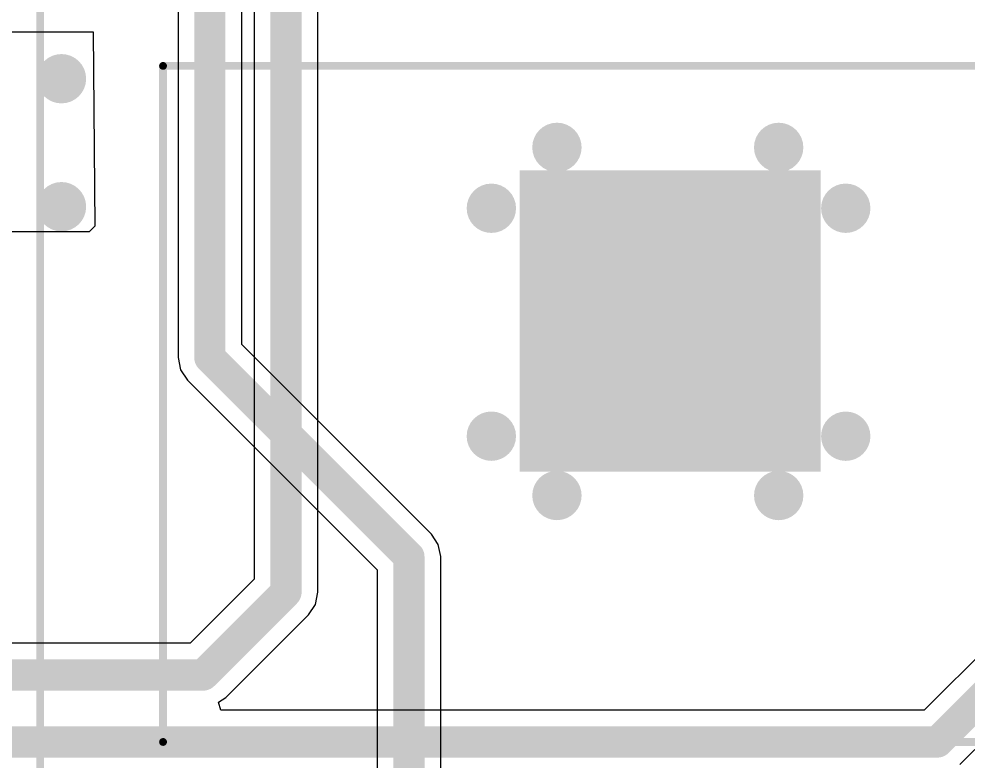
# Model space of a CAD drawing. Header units: inches. Extents: x -0.24 to 5.71, y -0.19 to 1.19.
# Drawn here: x 4.745 to 5.353, y 0.368 to 0.843 of the extents above; entities that cross this region are included whole.
import ezdxf

# ---------------------------------------------------------------- set-up
doc = ezdxf.new("R2010")
doc.units = ezdxf.units.IN
doc.header["$MEASUREMENT"] = 0
for name, color, linetype in [('Bottom Layer', 5, 'Continuous'), ('Bottom Solder', 6, 'Continuous'), ('Top Layer', 1, 'Continuous'), ('Top Overlay', 2, 'Continuous'), ('Top Paste', 8, 'Continuous'), ('Top Solder', 216, 'Continuous'), ('Via Holes', 16, 'Continuous')]:
    doc.layers.add(name, color=color, linetype=linetype)

# ---------------------------------------------------------------- blocks, each defined once
blk = doc.blocks.new('BW16_10')
at = {"layer": 'Top Layer'}
blk.add_hatch(color=1, dxfattribs=at).paths.add_polyline_path([(0.04133, 0.1437), (0.04133, -0.04528), (-0.14764, -0.04528), (-0.14764, 0.1437)])
at = {"layer": 'Top Paste'}
blk.add_hatch(color=8, dxfattribs=at).paths.add_polyline_path([(0.04133, 0.1437), (0.04133, -0.04528), (-0.14764, -0.04528), (-0.14764, 0.1437)])
at = {"layer": 'Top Solder'}
blk.add_hatch(color=216, dxfattribs=at).paths.add_polyline_path([(0.0433, 0.14567), (0.0433, -0.04724), (-0.14961, -0.04724), (-0.14961, 0.14567)])
at = {"layer": 'Top Overlay'}
for points in [[(-0.21653, -0.27559, 0.005, 0.005, 0), (-0.21653, 0.31496, 0.005, 0.005, 0)], [(0.21654, -0.27559, 0.005, 0.005, 0), (0.21654, 0.31496, 0.005, 0.005, 0)], [(0.21654, -0.27559, 0.005, 0.005, 0), (-0.21653, -0.27559, 0.005, 0.005, 0)], [(0.31496, -0.35433, 0.005, 0.005, 0), (-0.31496, -0.35433, 0.005, 0.005, 0)]]:
    blk.add_lwpolyline(points, format="xyseb", dxfattribs=at)
for points in [[(-0.21778, -0.27559, 0.0025, 0.0025, 1), (-0.21528, -0.27559, 0.0025, 0.0025, 1)], [(-0.21778, -0.27559, 0.0025, 0.0025, 1), (-0.21528, -0.27559, 0.0025, 0.0025, 1)], [(0.21529, -0.27559, 0.0025, 0.0025, 1), (0.21779, -0.27559, 0.0025, 0.0025, 1)], [(0.21529, -0.27559, 0.0025, 0.0025, 1), (0.21779, -0.27559, 0.0025, 0.0025, 1)]]:
    blk.add_lwpolyline(points, format="xyseb", close=True, dxfattribs=at)

msp = doc.modelspace()

# ---------------------------------------------------------------- hatches: boundary and pattern name
at = {"layer": 'Bottom Layer'}
h = msp.add_hatch(color=5, dxfattribs=at)
edge = h.paths.add_edge_path()
edge.add_arc((4.77264, 0.80498), 0.01181, 0, 360)
h = msp.add_hatch(color=5, dxfattribs=at)
edge = h.paths.add_edge_path()
edge.add_arc((5.09, 0.761), 0.01181, 0, 360)
h = msp.add_hatch(color=5, dxfattribs=at)
edge = h.paths.add_edge_path()
edge.add_arc((5.23203, 0.76098), 0.01181, 0, 360)
h = msp.add_hatch(color=5, dxfattribs=at)
edge = h.paths.add_edge_path()
edge.add_arc((4.77264, 0.723), 0.01181, 0, 360)
h = msp.add_hatch(color=5, dxfattribs=at)
edge = h.paths.add_edge_path()
edge.add_arc((5.048, 0.722), 0.01181, 0, 360)
h = msp.add_hatch(color=5, dxfattribs=at)
edge = h.paths.add_edge_path()
edge.add_arc((5.275, 0.72201), 0.01181, 0, 360)
h = msp.add_hatch(color=5, dxfattribs=at)
edge = h.paths.add_edge_path()
edge.add_arc((5.04799, 0.576), 0.01181, 0, 360)
h = msp.add_hatch(color=5, dxfattribs=at)
edge = h.paths.add_edge_path()
edge.add_arc((5.275, 0.57598), 0.01181, 0, 360)
h = msp.add_hatch(color=5, dxfattribs=at)
edge = h.paths.add_edge_path()
edge.add_arc((5.09, 0.538), 0.01181, 0, 360)
h = msp.add_hatch(color=5, dxfattribs=at)
edge = h.paths.add_edge_path()
edge.add_arc((5.23205, 0.53799), 0.01181, 0, 360)
at = {"layer": 'Bottom Solder'}
h = msp.add_hatch(color=6, dxfattribs=at)
edge = h.paths.add_edge_path()
edge.add_arc((4.77264, 0.80498), 0.01581, 0, 360)
h = msp.add_hatch(color=6, dxfattribs=at)
edge = h.paths.add_edge_path()
edge.add_arc((5.09, 0.761), 0.01581, 0, 360)
h = msp.add_hatch(color=6, dxfattribs=at)
edge = h.paths.add_edge_path()
edge.add_arc((5.23203, 0.76098), 0.01581, 0, 360)
h = msp.add_hatch(color=6, dxfattribs=at)
edge = h.paths.add_edge_path()
edge.add_arc((4.77264, 0.723), 0.01581, 0, 360)
h = msp.add_hatch(color=6, dxfattribs=at)
edge = h.paths.add_edge_path()
edge.add_arc((5.048, 0.722), 0.01581, 0, 360)
h = msp.add_hatch(color=6, dxfattribs=at)
edge = h.paths.add_edge_path()
edge.add_arc((5.275, 0.72201), 0.01581, 0, 360)
h = msp.add_hatch(color=6, dxfattribs=at)
edge = h.paths.add_edge_path()
edge.add_arc((5.04799, 0.576), 0.01581, 0, 360)
h = msp.add_hatch(color=6, dxfattribs=at)
edge = h.paths.add_edge_path()
edge.add_arc((5.275, 0.57598), 0.01581, 0, 360)
h = msp.add_hatch(color=6, dxfattribs=at)
edge = h.paths.add_edge_path()
edge.add_arc((5.09, 0.538), 0.01581, 0, 360)
h = msp.add_hatch(color=6, dxfattribs=at)
edge = h.paths.add_edge_path()
edge.add_arc((5.23205, 0.53799), 0.01581, 0, 360)
at = {"layer": 'Top Layer'}
h = msp.add_hatch(color=1, dxfattribs=at)
edge = h.paths.add_edge_path()
edge.add_arc((4.77264, 0.80498), 0.01181, 0, 360)
h = msp.add_hatch(color=1, dxfattribs=at)
edge = h.paths.add_edge_path()
edge.add_arc((5.09, 0.761), 0.01181, 0, 360)
h = msp.add_hatch(color=1, dxfattribs=at)
edge = h.paths.add_edge_path()
edge.add_arc((5.23203, 0.76098), 0.01181, 0, 360)
h = msp.add_hatch(color=1, dxfattribs=at)
edge = h.paths.add_edge_path()
edge.add_arc((4.77264, 0.723), 0.01181, 0, 360)
h = msp.add_hatch(color=1, dxfattribs=at)
edge = h.paths.add_edge_path()
edge.add_arc((5.048, 0.722), 0.01181, 0, 360)
h = msp.add_hatch(color=1, dxfattribs=at)
edge = h.paths.add_edge_path()
edge.add_arc((5.275, 0.72201), 0.01181, 0, 360)
h = msp.add_hatch(color=1, dxfattribs=at)
edge = h.paths.add_edge_path()
edge.add_arc((5.04799, 0.576), 0.01181, 0, 360)
h = msp.add_hatch(color=1, dxfattribs=at)
edge = h.paths.add_edge_path()
edge.add_arc((5.275, 0.57598), 0.01181, 0, 360)
h = msp.add_hatch(color=1, dxfattribs=at)
edge = h.paths.add_edge_path()
edge.add_arc((5.09, 0.538), 0.01181, 0, 360)
h = msp.add_hatch(color=1, dxfattribs=at)
edge = h.paths.add_edge_path()
edge.add_arc((5.23205, 0.53799), 0.01181, 0, 360)
at = {"layer": 'Top Solder'}
h = msp.add_hatch(color=216, dxfattribs=at)
edge = h.paths.add_edge_path()
edge.add_arc((4.77264, 0.80498), 0.01581, 0, 360)
h = msp.add_hatch(color=216, dxfattribs=at)
edge = h.paths.add_edge_path()
edge.add_arc((5.09, 0.761), 0.01581, 0, 360)
h = msp.add_hatch(color=216, dxfattribs=at)
edge = h.paths.add_edge_path()
edge.add_arc((5.23203, 0.76098), 0.01581, 0, 360)
h = msp.add_hatch(color=216, dxfattribs=at)
edge = h.paths.add_edge_path()
edge.add_arc((4.77264, 0.723), 0.01581, 0, 360)
h = msp.add_hatch(color=216, dxfattribs=at)
edge = h.paths.add_edge_path()
edge.add_arc((5.048, 0.722), 0.01581, 0, 360)
h = msp.add_hatch(color=216, dxfattribs=at)
edge = h.paths.add_edge_path()
edge.add_arc((5.275, 0.72201), 0.01581, 0, 360)
h = msp.add_hatch(color=216, dxfattribs=at)
edge = h.paths.add_edge_path()
edge.add_arc((5.04799, 0.576), 0.01581, 0, 360)
h = msp.add_hatch(color=216, dxfattribs=at)
edge = h.paths.add_edge_path()
edge.add_arc((5.275, 0.57598), 0.01581, 0, 360)
h = msp.add_hatch(color=216, dxfattribs=at)
edge = h.paths.add_edge_path()
edge.add_arc((5.09, 0.538), 0.01581, 0, 360)
h = msp.add_hatch(color=216, dxfattribs=at)
edge = h.paths.add_edge_path()
edge.add_arc((5.23205, 0.53799), 0.01581, 0, 360)
at = {"layer": 'Via Holes'}
h = msp.add_hatch(color=7, dxfattribs=at)
edge = h.paths.add_edge_path()
edge.add_arc((4.77264, 0.80498), 0.00591, 0, 360)
h = msp.add_hatch(color=7, dxfattribs=at)
edge = h.paths.add_edge_path()
edge.add_arc((5.09, 0.761), 0.00591, 0, 360)
h = msp.add_hatch(color=7, dxfattribs=at)
edge = h.paths.add_edge_path()
edge.add_arc((5.23203, 0.76098), 0.00591, 0, 360)
h = msp.add_hatch(color=7, dxfattribs=at)
edge = h.paths.add_edge_path()
edge.add_arc((4.77264, 0.723), 0.00591, 0, 360)
h = msp.add_hatch(color=7, dxfattribs=at)
edge = h.paths.add_edge_path()
edge.add_arc((5.048, 0.722), 0.00591, 0, 360)
h = msp.add_hatch(color=7, dxfattribs=at)
edge = h.paths.add_edge_path()
edge.add_arc((5.275, 0.72201), 0.00591, 0, 360)
h = msp.add_hatch(color=7, dxfattribs=at)
edge = h.paths.add_edge_path()
edge.add_arc((5.04799, 0.576), 0.00591, 0, 360)
h = msp.add_hatch(color=7, dxfattribs=at)
edge = h.paths.add_edge_path()
edge.add_arc((5.275, 0.57598), 0.00591, 0, 360)
h = msp.add_hatch(color=7, dxfattribs=at)
edge = h.paths.add_edge_path()
edge.add_arc((5.09, 0.538), 0.00591, 0, 360)
h = msp.add_hatch(color=7, dxfattribs=at)
edge = h.paths.add_edge_path()
edge.add_arc((5.23205, 0.53799), 0.00591, 0, 360)

# ---------------------------------------------------------------- linework, layer by layer
at = {"layer": 'Bottom Layer'}
for p, q in [((4.8473, 0.98208), (4.8473, 0.62631)), ((4.88808, 0.63476), (4.88808, 0.98208)), ((5.0096, 0.51324), (4.88808, 0.63476)), ((4.8473, 0.62631), (4.84885, 0.61851)), ((4.84885, 0.61851), (4.85327, 0.61189)), ((4.85327, 0.61189), (4.97479, 0.49038)), ((5.01402, 0.50663), (5.0096, 0.51324)), ((5.01557, 0.49882), (5.01402, 0.50663)), ((5.01557, 0.35176), (5.01557, 0.49882)), ((5.01557, 0.49882), (5.01557, 0.49882)), ((4.97479, 0.49038), (4.97479, 0.35176))]:
    msp.add_line(p, q, dxfattribs=at)
for points in [[(4.86769, 0.62631, 0.02, 0.02, 0), (4.86769, 0.98984, 0.02, 0.02, 0)], [(4.86769, 0.62631, 0.02, 0.02, 0), (4.99518, 0.49882, 0.02, 0.02, 0)], [(4.99518, 0.344, 0.02, 0.02, 0), (4.99518, 0.49882, 0.02, 0.02, 0)]]:
    msp.add_lwpolyline(points, format="xyseb", dxfattribs=at)
for points in [[(4.86269, 0.62631, 0.01, 0.01, 1), (4.87269, 0.62631, 0.01, 0.01, 1)], [(4.86269, 0.62631, 0.01, 0.01, 1), (4.87269, 0.62631, 0.01, 0.01, 1)], [(4.99018, 0.49882, 0.01, 0.01, 1), (5.00018, 0.49882, 0.01, 0.01, 1)], [(4.99018, 0.49882, 0.01, 0.01, 1), (5.00018, 0.49882, 0.01, 0.01, 1)]]:
    msp.add_lwpolyline(points, format="xyseb", close=True, dxfattribs=at)
at = {"layer": 'Top Layer'}
for p, q in [((4.89605, 0.86225), (4.89605, 0.48445)), ((4.93683, 0.476), (4.93683, 0.86225)), ((4.6042, 0.835), (4.793, 0.835)), ((4.793, 0.835), (4.79397, 0.71055)), ((4.79045, 0.707), (4.559, 0.707)), ((4.79397, 0.71055), (4.79045, 0.707)), ((4.89605, 0.48445), (4.85499, 0.44339)), ((4.93528, 0.4682), (4.93683, 0.476)), ((4.93086, 0.46158), (4.93528, 0.4682)), ((4.87786, 0.40858), (4.93086, 0.46158)), ((4.85499, 0.44339), (4.69676, 0.44339)), ((5.36849, 0.44369), (5.32531, 0.40052)), ((5.34818, 0.3657), (5.4033, 0.42082)), ((4.87327, 0.40552), (4.87786, 0.40858)), ((4.87479, 0.40052), (4.87327, 0.40552)), ((5.32531, 0.40052), (4.87479, 0.40052))]:
    msp.add_line(p, q, dxfattribs=at)
for points in [[(4.91644, 0.476, 0.02, 0.02, 0), (4.91644, 0.91162, 0.02, 0.02, 0)], [(4.86344, 0.423, 0.02, 0.02, 0), (4.91644, 0.476, 0.02, 0.02, 0)], [(5.33376, 0.38012, 0.02, 0.02, 0), (5.38888, 0.43524, 0.02, 0.02, 0)], [(4.689, 0.423, 0.02, 0.02, 0), (4.86344, 0.423, 0.02, 0.02, 0)], [(4.66125, 0.38012, 0.02, 0.02, 0), (5.33376, 0.38012, 0.02, 0.02, 0)]]:
    msp.add_lwpolyline(points, format="xyseb", dxfattribs=at)
for points in [[(4.91144, 0.476, 0.01, 0.01, 1), (4.92144, 0.476, 0.01, 0.01, 1)], [(4.91144, 0.476, 0.01, 0.01, 1), (4.92144, 0.476, 0.01, 0.01, 1)], [(4.85844, 0.423, 0.01, 0.01, 1), (4.86844, 0.423, 0.01, 0.01, 1)], [(4.85844, 0.423, 0.01, 0.01, 1), (4.86844, 0.423, 0.01, 0.01, 1)], [(5.32876, 0.38012, 0.01, 0.01, 1), (5.33876, 0.38012, 0.01, 0.01, 1)], [(5.32876, 0.38012, 0.01, 0.01, 1), (5.33876, 0.38012, 0.01, 0.01, 1)]]:
    msp.add_lwpolyline(points, format="xyseb", close=True, dxfattribs=at)

# ---------------------------------------------------------------- block references
at = {"rotation": 270}
msp.add_blockref('BW16_10', (5.11329, 0.59666), dxfattribs=at)

doc.saveas('drawing.dxf')
